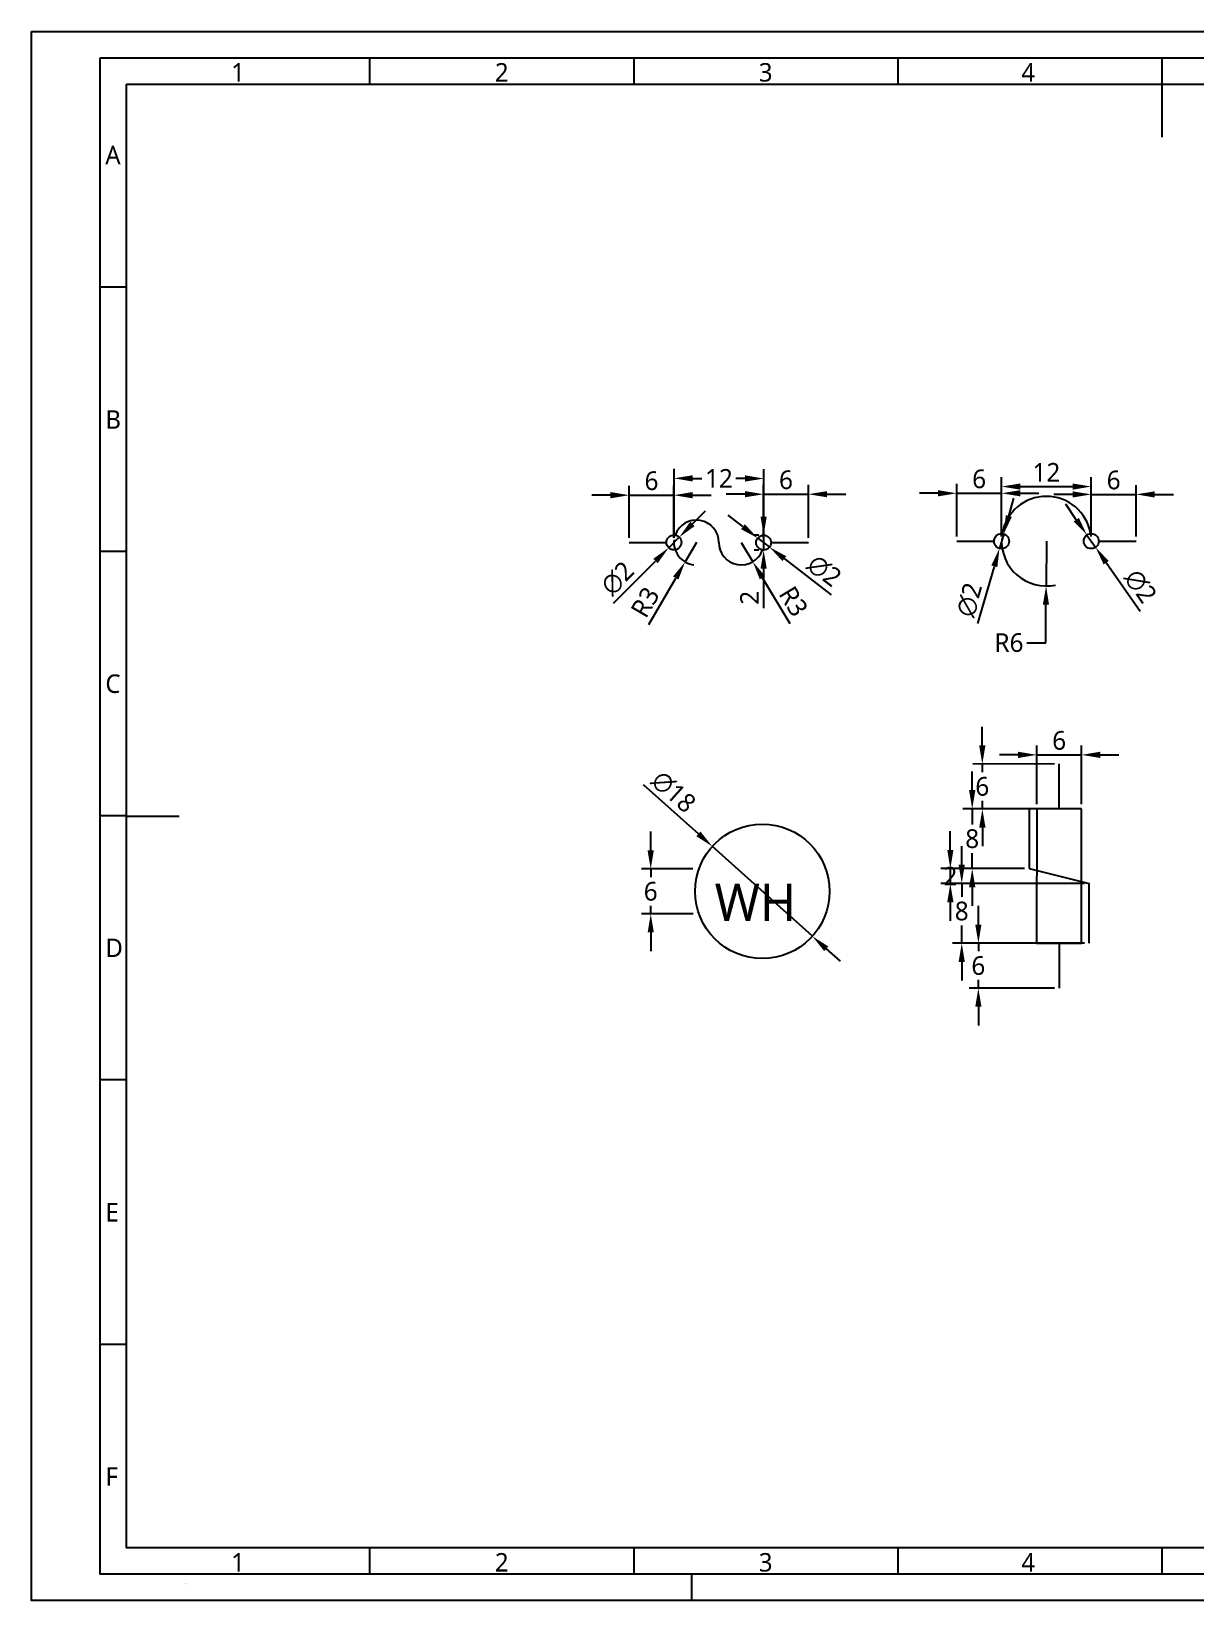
# Model space of a CAD drawing. Header units: millimetres. Extents: x -25 to 272, y -1 to 209.
# Drawn here: x -25.2 to 130.6, y -1.1 to 208.9 of the extents above; entities that cross this region are included whole.
import ezdxf
from ezdxf.enums import TextEntityAlignment as Align

# ---------------------------------------------------------------- set-up
doc = ezdxf.new("R2010")
doc.units = ezdxf.units.MM
doc.header["$LTSCALE"] = 6
for name, color, linetype in [('035', 5, 'Continuous'), ('07', 7, 'Continuous'), ('Layer2', 30, 'Continuous'), ('WIRENO', 72, 'Continuous')]:
    doc.layers.add(name, color=color, linetype=linetype)
doc.styles.add('ISO Proportional', font='Microsoft JhengHei.ttf')
doc.styles.get("Standard").update_dxf_attribs({"font": 'Microsoft JhengHei.ttf'})
doc.styles.add('WD', font='Microsoft JhengHei.ttf')
doc.dimstyles.get("Standard").update_dxf_attribs({"dimtxt": 0.18, "dimasz": 0.18, "dimexe": 0.18, "dimexo": 0.0625, "dimgap": 0.09, "dimtad": 0, "dimtih": 1, "dimtoh": 1, "dimzin": 0, "dimdsep": 46, "dimtxsty": 'WD', "dimcen": 0.09, "dimadec": 0, "dimazin": 0, "dimtfac": 1, "dimtofl": 0, "dimtmove": 2, "dimatfit": 3, "dimfxl": 1, "dimtolj": 1, "dimtzin": 0, "dimarcsym": 0})

# ---------------------------------------------------------------- blocks, each defined once
blk = doc.blocks.new('IEC_border_a3')
at = {"layer": '035'}
for p, q in [((64, 292), (64, 287)), ((114, 292), (114, 287)), ((164, 292), (164, 287)), ((214, 292), (214, 287)), ((17.97, 248.58), (12.98, 248.58)), ((17.98, 198.54), (13, 198.54)), ((17.98, 148.54), (13, 148.54)), ((17.98, 98.54), (13, 98.54)), ((18, 48.5), (13.02, 48.5)), ((64, 10), (64, 5)), ((114, 10), (114, 5)), ((164, 10), (164, 5)), ((214, 10), (214, 5)), ((125, 0), (125, 5))]:
    blk.add_line(p, q, dxfattribs=at)
for points in [[(0, 297), (420, 297), (420, 0), (0, 0)], [(18, 287), (410, 287), (410, 10), (18, 10)]]:
    blk.add_lwpolyline(points, close=True, dxfattribs=at)
at = {"layer": '07'}
for p, q in [((214, 287), (214, 277)), ((18, 148.5), (28, 148.5))]:
    blk.add_line(p, q, dxfattribs=at)
blk.add_lwpolyline([(13, 292), (415, 292), (415, 5), (13, 5)], close=True, dxfattribs=at)
at = {"layer": '035', "style": 'ISO Proportional'}
for s, p in [('1', (37.81, 287.5)), ('2', (87.73, 287.5)), ('3', (137.68, 287.5)), ('4', (187.38, 287.5)), ('A', (13.98, 271.83)), ('B', (14, 221.79)), ('C', (14, 171.79)), ('D', (14, 121.79)), ('E', (14.02, 71.75)), ('F', (14.02, 21.75)), ('1', (37.81, 5.5)), ('2', (87.73, 5.5)), ('3', (137.68, 5.5)), ('4', (187.38, 5.5))]:
    blk.add_text(s, height=3.5, dxfattribs=at).set_placement(p)
blk = doc.blocks.new('電腦輔助電機製圖作業圖框')
at = {"xscale": 0.7070707070707071, "yscale": 0.7070707070707071, "zscale": 0.7070707070707071}
blk.add_blockref('IEC_border_a3', (0, 0), dxfattribs=at)
for tag, height, p in [('@科系', 3.54, (208.59, 31.82)), ('@班級', 3.54, (243.94, 31.82)), ('@項目', 3.54, (279.29, 31.82)), ('@學號', 2.36, (208.59, 24.75)), ('@姓名', 3.54, (243.94, 24.75)), ('@日期', 2.36, (279.29, 24.75)), ('@作業', 3.54, (227.52, 14.49)), ('@頁次', 3.54, (272.22, 10.61)), ('@總頁次', 3.54, (286.36, 10.61))]:
    blk.add_attdef(tag, text='', height=height).set_placement(p, align=Align.MIDDLE_CENTER)
at = {"flags": 9}
blk.add_attdef('WD_TB', (0, 0), '', height=3.54, dxfattribs=at)
blk = doc.blocks.new('WD_WNV')
at = {"linetype": 'Continuous', "style": 'WD', "width": 0.8}
blk.add_attdef('WIRENO', text='', height=0.125, dxfattribs=at).set_placement((-0.05, 0), align=Align.MIDDLE_RIGHT)
at = {"style": 'WD', "flags": 1}
for tag, p in [('W01USER', (-0.06, 0.09)), ('W02USER', (-0.06, 0.09)), ('W04USER', (-0.06, 0.07)), ('W03USER', (-0.06, 0.08)), ('W05USER', (-0.06, 0.06)), ('W06USER', (-0.06, 0.05)), ('W07USER', (-0.06, 0.05)), ('W09USER', (-0.06, 0.03)), ('W08USER', (-0.06, 0.04)), ('W10USER', (-0.06, 0.02))]:
    blk.add_attdef(tag, text='', height=0.005, dxfattribs=at).set_placement(p, align=Align.CENTER)
blk = doc.blocks.new('*D25')
at = {"layer": 'Defpoints', "color": 0, "transparency": 16777216}
for p in [(60.77, 146.84), (54.77, 140.51), (60.77, 140.51)]:
    blk.add_point(p, dxfattribs=at)
at = {"layer": 'Layer2', "color": 0, "lineweight": -2, "transparency": 16777216}
for p, q in [((54.77, 141.14), (54.77, 148.09)), ((60.77, 141.14), (60.77, 148.09)), ((52.27, 146.84), (49.77, 146.84)), ((54.77, 146.84), (60.77, 146.84)), ((63.27, 146.84), (65.77, 146.84))]:
    blk.add_line(p, q, dxfattribs=at)
at = {"layer": 'Layer2', "color": 0, "transparency": 16777216}
for points in [[(52.27, 147.26), (52.27, 146.42), (54.77, 146.84)], [(63.27, 147.26), (63.27, 146.42), (60.77, 146.84)]]:
    blk.add_solid(points, dxfattribs=at)
at = {"layer": 'Layer2', "color": 0, "transparency": 16777216, "insert": (57.77, 148.76), "char_height": 2.5, "attachment_point": 5}
blk.add_mtext('\\A1;6', dxfattribs=at)
blk = doc.blocks.new('*D27')
at = {"layer": 'Defpoints', "color": 0, "transparency": 16777216}
for p in [(78.77, 146.97), (72.77, 140.49), (78.77, 140.49)]:
    blk.add_point(p, dxfattribs=at)
at = {"layer": 'Layer2', "color": 0, "lineweight": -2, "transparency": 16777216}
for p, q in [((72.77, 141.12), (72.77, 148.22)), ((78.77, 141.12), (78.77, 148.22)), ((70.27, 146.97), (67.77, 146.97)), ((72.77, 146.97), (78.77, 146.97)), ((81.27, 146.97), (83.77, 146.97))]:
    blk.add_line(p, q, dxfattribs=at)
at = {"layer": 'Layer2', "color": 0, "transparency": 16777216}
for points in [[(70.27, 147.39), (70.27, 146.56), (72.77, 146.97)], [(81.27, 147.39), (81.27, 146.56), (78.77, 146.97)]]:
    blk.add_solid(points, dxfattribs=at)
at = {"layer": 'Layer2', "color": 0, "transparency": 16777216, "insert": (75.77, 148.89), "char_height": 2.5, "attachment_point": 5}
blk.add_mtext('\\A1;6', dxfattribs=at)
blk = doc.blocks.new('*D28')
at = {"layer": 'Defpoints', "color": 0, "transparency": 16777216}
for p in [(72.79, 149.07), (60.77, 140.51), (72.77, 140.49)]:
    blk.add_point(p, dxfattribs=at)
at = {"layer": 'Layer2', "color": 0, "lineweight": -2, "transparency": 16777216}
for p, q in [((60.78, 141.14), (60.79, 150.35)), ((72.78, 141.12), (72.79, 150.32)), ((63.29, 149.09), (64.51, 149.09)), ((70.29, 149.08), (69.07, 149.08))]:
    blk.add_line(p, q, dxfattribs=at)
at = {"layer": 'Layer2', "color": 0, "transparency": 16777216}
for points in [[(63.29, 149.51), (63.29, 148.67), (60.79, 149.1)], [(70.29, 149.5), (70.29, 148.66), (72.79, 149.07)]]:
    blk.add_solid(points, dxfattribs=at)
at = {"layer": 'Layer2', "color": 0, "transparency": 16777216, "insert": (66.79, 149.09), "char_height": 2.5, "attachment_point": 5}
blk.add_mtext('\\A1;12', dxfattribs=at)
blk = doc.blocks.new('*D29')
at = {"layer": 'Defpoints', "color": 0, "transparency": 16777216}
for p in [(72.78, 141.49), (72.77, 139.49), (72.78, 139.49)]:
    blk.add_point(p, dxfattribs=at)
at = {"layer": 'Layer2', "color": 0, "lineweight": -2, "transparency": 16777216}
for p, q in [((72.77, 143.99), (72.77, 146.49)), ((72.15, 141.49), (71.52, 141.49)), ((72.77, 141.49), (72.77, 139.49)), ((72.15, 139.49), (71.52, 139.49)), ((72.77, 136.99), (72.77, 131.72))]:
    blk.add_line(p, q, dxfattribs=at)
at = {"layer": 'Layer2', "color": 0, "transparency": 16777216}
for points in [[(72.36, 143.99), (73.19, 143.99), (72.77, 141.49)], [(72.36, 136.99), (73.19, 136.99), (72.77, 139.49)]]:
    blk.add_solid(points, dxfattribs=at)
at = {"layer": 'Layer2', "color": 0, "transparency": 16777216, "insert": (70.88, 133.11), "char_height": 2.5, "attachment_point": 5, "rotation": 90}
blk.add_mtext('\\A1;2', dxfattribs=at)
blk = doc.blocks.new('*D30')
at = {"layer": 'Defpoints', "color": 0, "transparency": 16777216}
for p in [(104.62, 147.1), (98.62, 140.69), (104.62, 140.69)]:
    blk.add_point(p, dxfattribs=at)
at = {"layer": 'Layer2', "color": 0, "lineweight": -2, "transparency": 16777216}
for p, q in [((96.12, 147.1), (93.62, 147.1)), ((98.62, 141.31), (98.62, 148.35)), ((98.62, 147.1), (104.62, 147.1)), ((104.62, 141.31), (104.62, 148.35)), ((107.12, 147.1), (109.62, 147.1))]:
    blk.add_line(p, q, dxfattribs=at)
at = {"layer": 'Layer2', "color": 0, "transparency": 16777216}
for points in [[(96.12, 147.51), (96.12, 146.68), (98.62, 147.1)], [(107.12, 147.51), (107.12, 146.68), (104.62, 147.1)]]:
    blk.add_solid(points, dxfattribs=at)
at = {"layer": 'Layer2', "color": 0, "transparency": 16777216, "insert": (101.62, 149.01), "char_height": 2.5, "attachment_point": 5}
blk.add_mtext('\\A1;6', dxfattribs=at)
blk = doc.blocks.new('*D31')
at = {"layer": 'Defpoints', "color": 0, "transparency": 16777216}
for p in [(116.62, 148), (104.62, 140.69), (116.62, 140.69)]:
    blk.add_point(p, dxfattribs=at)
at = {"layer": 'Layer2', "color": 0, "lineweight": -2, "transparency": 16777216}
for p, q in [((104.62, 141.31), (104.62, 149.25)), ((116.62, 141.31), (116.62, 149.25)), ((107.12, 148), (114.12, 148))]:
    blk.add_line(p, q, dxfattribs=at)
at = {"layer": 'Layer2', "color": 0, "transparency": 16777216}
for points in [[(107.12, 148.41), (107.12, 147.58), (104.62, 148)], [(114.12, 148.41), (114.12, 147.58), (116.62, 148)]]:
    blk.add_solid(points, dxfattribs=at)
at = {"layer": 'Layer2', "color": 0, "transparency": 16777216, "insert": (110.62, 149.9), "char_height": 2.5, "attachment_point": 5}
blk.add_mtext('\\A1;12', dxfattribs=at)
blk = doc.blocks.new('*D32')
at = {"layer": 'Defpoints', "color": 0, "transparency": 16777216}
for p in [(122.62, 146.95), (116.62, 140.69), (122.62, 140.69)]:
    blk.add_point(p, dxfattribs=at)
at = {"layer": 'Layer2', "color": 0, "lineweight": -2, "transparency": 16777216}
for p, q in [((116.62, 141.31), (116.62, 148.2)), ((122.62, 141.31), (122.62, 148.2)), ((114.12, 146.95), (111.62, 146.95)), ((116.62, 146.95), (122.62, 146.95)), ((125.12, 146.95), (127.62, 146.95))]:
    blk.add_line(p, q, dxfattribs=at)
at = {"layer": 'Layer2', "color": 0, "transparency": 16777216}
for points in [[(114.12, 147.36), (114.12, 146.53), (116.62, 146.95)], [(125.12, 147.36), (125.12, 146.53), (122.62, 146.95)]]:
    blk.add_solid(points, dxfattribs=at)
at = {"layer": 'Layer2', "color": 0, "transparency": 16777216, "insert": (119.62, 148.86), "char_height": 2.5, "attachment_point": 5}
blk.add_mtext('\\A1;6', dxfattribs=at)
blk = doc.blocks.new('*D43')
at = {"layer": 'Defpoints', "color": 0, "transparency": 16777216}
for p in [(63.95, 96.83), (57.67, 90.82), (63.95, 90.83)]:
    blk.add_point(p, dxfattribs=at)
at = {"layer": 'Layer2', "color": 0, "lineweight": -2, "transparency": 16777216}
for p, q in [((57.66, 99.32), (57.66, 101.82)), ((63.32, 96.83), (56.41, 96.82)), ((57.66, 96.82), (57.66, 95.74)), ((63.33, 90.83), (56.42, 90.82)), ((57.67, 90.82), (57.67, 91.91)), ((57.67, 88.32), (57.67, 85.82))]:
    blk.add_line(p, q, dxfattribs=at)
at = {"layer": 'Layer2', "color": 0, "transparency": 16777216}
for points in [[(58.08, 99.32), (57.24, 99.32), (57.66, 96.82)], [(58.08, 88.32), (57.25, 88.32), (57.67, 90.82)]]:
    blk.add_solid(points, dxfattribs=at)
at = {"layer": 'Layer2', "color": 0, "transparency": 16777216, "insert": (57.66, 93.82), "char_height": 2.5, "attachment_point": 5}
blk.add_mtext('\\A1;6', dxfattribs=at)
blk = doc.blocks.new('*D44')
at = {"layer": 'Defpoints', "color": 0, "transparency": 16777216}
for p in [(65.91, 99.84), (79.3, 87.81)]:
    blk.add_point(p, dxfattribs=at)
at = {"layer": 'Layer2', "color": 0, "lineweight": -2, "transparency": 16777216}
for p, q in [((56.65, 108.14), (64.05, 101.51)), ((79.3, 87.81), (65.91, 99.84)), ((81.16, 86.14), (83.02, 84.47))]:
    blk.add_line(p, q, dxfattribs=at)
at = {"layer": 'Layer2', "color": 0, "transparency": 16777216}
for points in [[(64.32, 101.82), (63.77, 101.2), (65.91, 99.84)], [(81.44, 86.45), (80.88, 85.83), (79.3, 87.81)]]:
    blk.add_solid(points, dxfattribs=at)
at = {"layer": 'Layer2', "color": 0, "transparency": 16777216, "insert": (60.73, 107.13), "char_height": 2.5, "attachment_point": 5, "rotation": 318.0844}
blk.add_mtext('\\A1;∅18', dxfattribs=at)
blk = doc.blocks.new('*D45')
at = {"layer": 'Defpoints', "color": 0, "transparency": 16777216}
for p in [(69.77, 140.5), (71.33, 137.94)]:
    blk.add_point(p, dxfattribs=at)
at = {"layer": 'Layer2', "color": 0, "lineweight": -2, "transparency": 16777216}
for p, q in [((69.77, 140.5), (71.33, 137.94)), ((76.34, 129.63), (72.62, 135.79))]:
    blk.add_line(p, q, dxfattribs=at)
at = {"layer": 'Layer2', "color": 0, "transparency": 16777216}
blk.add_solid([(72.97, 136.01), (72.26, 135.58), (71.33, 137.94)], dxfattribs=at)
at = {"layer": 'Layer2', "color": 0, "transparency": 16777216, "insert": (76.77, 132.63), "char_height": 2.5, "attachment_point": 5, "rotation": 301.1242}
blk.add_mtext('\\A1;R3', dxfattribs=at)
blk = doc.blocks.new('*D46')
at = {"layer": 'Defpoints', "color": 0, "transparency": 16777216}
for p in [(63.77, 140.51), (62.27, 137.92)]:
    blk.add_point(p, dxfattribs=at)
at = {"layer": 'Layer2', "color": 0, "lineweight": -2, "transparency": 16777216}
for p, q in [((63.77, 140.51), (62.27, 137.92)), ((57.4, 129.53), (61.01, 135.76))]:
    blk.add_line(p, q, dxfattribs=at)
blk.add_arc((63.77, 140.51), 3, 172.7485, 263.7427, dxfattribs=at)
at = {"layer": 'Layer2', "color": 0, "transparency": 16777216}
blk.add_solid([(60.65, 135.97), (61.37, 135.55), (62.27, 137.92)], dxfattribs=at)
at = {"layer": 'Layer2', "color": 0, "transparency": 16777216, "insert": (56.92, 132.52), "char_height": 2.5, "attachment_point": 5, "rotation": 59.8695}
blk.add_mtext('\\A1;R3', dxfattribs=at)
blk = doc.blocks.new('*D47')
at = {"layer": 'Defpoints', "color": 0, "transparency": 16777216}
for p in [(61.48, 141.22), (60.07, 139.81)]:
    blk.add_point(p, dxfattribs=at)
at = {"layer": 'Layer2', "color": 0, "lineweight": -2, "transparency": 16777216}
for p, q in [((63.25, 142.99), (65.01, 144.76)), ((61.48, 141.22), (60.07, 139.81)), ((52.69, 132.4), (58.3, 138.03))]:
    blk.add_line(p, q, dxfattribs=at)
at = {"layer": 'Layer2', "color": 0, "transparency": 16777216}
for points in [[(62.95, 143.29), (63.54, 142.7), (61.48, 141.22)], [(58.01, 138.33), (58.6, 137.74), (60.07, 139.81)]]:
    blk.add_solid(points, dxfattribs=at)
at = {"layer": 'Layer2', "color": 0, "transparency": 16777216, "insert": (53.22, 135.72), "char_height": 2.5, "attachment_point": 5, "rotation": 45.1064}
blk.add_mtext('\\A1;∅2', dxfattribs=at)
blk = doc.blocks.new('*D48')
at = {"layer": 'Defpoints', "color": 0, "transparency": 16777216}
for p in [(71.98, 141.1), (73.57, 139.88)]:
    blk.add_point(p, dxfattribs=at)
at = {"layer": 'Layer2', "color": 0, "lineweight": -2, "transparency": 16777216}
for p, q in [((70, 142.63), (68.02, 144.16)), ((71.98, 141.1), (73.57, 139.88)), ((81.85, 133.49), (75.55, 138.35))]:
    blk.add_line(p, q, dxfattribs=at)
at = {"layer": 'Layer2', "color": 0, "transparency": 16777216}
for points in [[(70.26, 142.96), (69.75, 142.3), (71.98, 141.1)], [(75.8, 138.68), (75.29, 138.03), (73.57, 139.88)]]:
    blk.add_solid(points, dxfattribs=at)
at = {"layer": 'Layer2', "color": 0, "transparency": 16777216, "insert": (80.89, 136.72), "char_height": 2.5, "attachment_point": 5, "rotation": 322.3553}
blk.add_mtext('\\A1;∅2', dxfattribs=at)
blk = doc.blocks.new('*D49')
at = {"layer": 'Defpoints', "color": 0, "transparency": 16777216}
for p in [(110.62, 140.69), (110.58, 134.69)]:
    blk.add_point(p, dxfattribs=at)
at = {"layer": 'Layer2', "color": 0, "lineweight": -2, "transparency": 16777216}
for p, q in [((110.62, 140.69), (110.58, 134.69)), ((110.52, 127.1), (110.56, 132.19)), ((108.02, 127.1), (110.52, 127.1))]:
    blk.add_line(p, q, dxfattribs=at)
blk.add_arc((110.62, 140.69), 6, 176.4079, 281.5216, dxfattribs=at)
at = {"layer": 'Layer2', "color": 0, "transparency": 16777216}
blk.add_solid([(110.14, 132.19), (110.97, 132.19), (110.58, 134.69)], dxfattribs=at)
at = {"layer": 'Layer2', "color": 0, "transparency": 16777216, "insert": (105.61, 127.1), "char_height": 2.5, "attachment_point": 5}
blk.add_mtext('\\A1;R6', dxfattribs=at)
blk = doc.blocks.new('*D50')
at = {"layer": 'Defpoints', "color": 0, "transparency": 16777216}
for p in [(104.9, 141.65), (104.34, 139.73)]:
    blk.add_point(p, dxfattribs=at)
at = {"layer": 'Layer2', "color": 0, "lineweight": -2, "transparency": 16777216}
for p, q in [((105.59, 144.05), (106.28, 146.45)), ((104.9, 141.65), (104.34, 139.73)), ((101.45, 129.68), (103.65, 137.32))]:
    blk.add_line(p, q, dxfattribs=at)
at = {"layer": 'Layer2', "color": 0, "transparency": 16777216}
for points in [[(105.19, 144.17), (105.99, 143.94), (104.9, 141.65)], [(103.25, 137.44), (104.05, 137.21), (104.34, 139.73)]]:
    blk.add_solid(points, dxfattribs=at)
at = {"layer": 'Layer2', "color": 0, "transparency": 16777216, "insert": (100.31, 132.84), "char_height": 2.5, "attachment_point": 5, "rotation": 73.95}
blk.add_mtext('\\A1;∅2', dxfattribs=at)
blk = doc.blocks.new('*D51')
at = {"layer": 'Defpoints', "color": 0, "transparency": 16777216}
for p in [(116.05, 141.51), (117.19, 139.87)]:
    blk.add_point(p, dxfattribs=at)
at = {"layer": 'Layer2', "color": 0, "lineweight": -2, "transparency": 16777216}
for p, q in [((114.62, 143.56), (113.2, 145.62)), ((116.05, 141.51), (117.19, 139.87)), ((123.15, 131.27), (118.61, 137.81))]:
    blk.add_line(p, q, dxfattribs=at)
at = {"layer": 'Layer2', "color": 0, "transparency": 16777216}
for points in [[(114.97, 143.8), (114.28, 143.33), (116.05, 141.51)], [(118.96, 138.05), (118.27, 137.58), (117.19, 139.87)]]:
    blk.add_solid(points, dxfattribs=at)
at = {"layer": 'Layer2', "color": 0, "transparency": 16777216, "insert": (123.21, 134.64), "char_height": 2.5, "attachment_point": 5, "rotation": 304.7669}
blk.add_mtext('\\A1;∅2', dxfattribs=at)
blk = doc.blocks.new('*D54')
at = {"layer": 'Defpoints', "color": 0, "transparency": 16777216}
for p in [(108.33, 104.87), (100.69, 96.87), (108.33, 96.87)]:
    blk.add_point(p, dxfattribs=at)
at = {"layer": 'Layer2', "color": 0, "lineweight": -2, "transparency": 16777216}
for p, q in [((100.69, 107.37), (100.69, 109.87)), ((107.7, 104.87), (99.44, 104.87)), ((100.69, 104.87), (100.69, 102.78)), ((100.69, 96.87), (100.69, 98.94)), ((107.7, 96.87), (99.44, 96.87)), ((100.69, 94.37), (100.69, 91.87))]:
    blk.add_line(p, q, dxfattribs=at)
at = {"layer": 'Layer2', "color": 0, "transparency": 16777216}
for points in [[(100.27, 107.37), (101.11, 107.37), (100.69, 104.87)], [(100.27, 94.37), (101.11, 94.37), (100.69, 96.87)]]:
    blk.add_solid(points, dxfattribs=at)
at = {"layer": 'Layer2', "color": 0, "transparency": 16777216, "insert": (100.69, 100.86), "char_height": 2.5, "attachment_point": 5}
blk.add_mtext('\\A1;8', dxfattribs=at)
blk = doc.blocks.new('*D55')
at = {"layer": 'Defpoints', "color": 0, "transparency": 16777216}
for p in [(99.29, 94.89), (116.33, 94.89), (116.33, 86.89)]:
    blk.add_point(p, dxfattribs=at)
at = {"layer": 'Layer2', "color": 0, "lineweight": -2, "transparency": 16777216}
for p, q in [((99.29, 97.39), (99.29, 99.89)), ((115.7, 94.89), (98.04, 94.89)), ((99.29, 94.89), (99.29, 93.1)), ((99.29, 86.89), (99.29, 89.26)), ((115.7, 86.89), (98.04, 86.89)), ((99.29, 84.39), (99.29, 81.89))]:
    blk.add_line(p, q, dxfattribs=at)
at = {"layer": 'Layer2', "color": 0, "transparency": 16777216}
for points in [[(98.87, 97.39), (99.7, 97.39), (99.29, 94.89)], [(98.87, 84.39), (99.7, 84.39), (99.29, 86.89)]]:
    blk.add_solid(points, dxfattribs=at)
at = {"layer": 'Layer2', "color": 0, "transparency": 16777216, "insert": (99.29, 91.18), "char_height": 2.5, "attachment_point": 5}
blk.add_mtext('\\A1;8', dxfattribs=at)
blk = doc.blocks.new('*D56')
at = {"layer": 'Defpoints', "color": 0, "transparency": 16777216}
for p in [(115.33, 112.09), (109.33, 104.87), (115.33, 104.87)]:
    blk.add_point(p, dxfattribs=at)
at = {"layer": 'Layer2', "color": 0, "lineweight": -2, "transparency": 16777216}
for p, q in [((106.83, 112.09), (104.33, 112.09)), ((109.33, 105.5), (109.33, 113.34)), ((109.33, 112.09), (115.33, 112.09)), ((115.33, 105.5), (115.33, 113.34)), ((117.83, 112.09), (120.33, 112.09))]:
    blk.add_line(p, q, dxfattribs=at)
at = {"layer": 'Layer2', "color": 0, "transparency": 16777216}
for points in [[(106.83, 112.51), (106.83, 111.67), (109.33, 112.09)], [(117.83, 112.51), (117.83, 111.67), (115.33, 112.09)]]:
    blk.add_solid(points, dxfattribs=at)
at = {"layer": 'Layer2', "color": 0, "transparency": 16777216, "insert": (112.33, 114.01), "char_height": 2.5, "attachment_point": 5}
blk.add_mtext('\\A1;6', dxfattribs=at)
blk = doc.blocks.new('*D57')
at = {"layer": 'Defpoints', "color": 0, "transparency": 16777216}
for p in [(108.33, 96.87), (97.76, 94.87), (108.33, 94.87)]:
    blk.add_point(p, dxfattribs=at)
at = {"layer": 'Layer2', "color": 0, "lineweight": -2, "transparency": 16777216}
for p, q in [((97.76, 99.37), (97.76, 101.87)), ((107.7, 96.87), (96.51, 96.87)), ((97.76, 96.87), (97.76, 94.87)), ((107.7, 94.87), (96.51, 94.87)), ((97.76, 92.37), (97.76, 89.87))]:
    blk.add_line(p, q, dxfattribs=at)
at = {"layer": 'Layer2', "color": 0, "transparency": 16777216}
for points in [[(97.35, 99.37), (98.18, 99.37), (97.76, 96.87)], [(97.35, 92.37), (98.18, 92.37), (97.76, 94.87)]]:
    blk.add_solid(points, dxfattribs=at)
at = {"layer": 'Layer2', "color": 0, "transparency": 16777216, "insert": (97.76, 95.87), "char_height": 2.5, "attachment_point": 5}
blk.add_mtext('\\A1;2', dxfattribs=at)
blk = doc.blocks.new('*D58')
at = {"layer": 'Defpoints', "color": 0, "transparency": 16777216}
for p in [(112.32, 110.87), (102.05, 104.86), (112.33, 104.87)]:
    blk.add_point(p, dxfattribs=at)
at = {"layer": 'Layer2', "color": 0, "lineweight": -2, "transparency": 16777216}
for p, q in [((102.04, 113.36), (102.04, 115.86)), ((111.69, 110.87), (100.79, 110.86)), ((102.04, 110.86), (102.04, 109.78)), ((102.05, 104.86), (102.05, 105.94)), ((111.7, 104.87), (100.8, 104.86)), ((102.05, 102.36), (102.05, 99.86))]:
    blk.add_line(p, q, dxfattribs=at)
at = {"layer": 'Layer2', "color": 0, "transparency": 16777216}
for points in [[(102.46, 113.36), (101.62, 113.36), (102.04, 110.86)], [(102.47, 102.36), (101.63, 102.36), (102.05, 104.86)]]:
    blk.add_solid(points, dxfattribs=at)
at = {"layer": 'Layer2', "color": 0, "transparency": 16777216, "insert": (102.04, 107.86), "char_height": 2.5, "attachment_point": 5}
blk.add_mtext('\\A1;6', dxfattribs=at)
blk = doc.blocks.new('*D59')
at = {"layer": 'Defpoints', "color": 0, "transparency": 16777216}
for p in [(112.32, 86.88), (101.51, 80.88), (112.32, 80.88)]:
    blk.add_point(p, dxfattribs=at)
at = {"layer": 'Layer2', "color": 0, "lineweight": -2, "transparency": 16777216}
for p, q in [((101.51, 89.38), (101.51, 91.88)), ((111.7, 86.88), (100.26, 86.88)), ((101.51, 86.88), (101.51, 85.8)), ((101.51, 80.88), (101.51, 81.97)), ((111.7, 80.88), (100.26, 80.88)), ((101.51, 78.38), (101.51, 75.88))]:
    blk.add_line(p, q, dxfattribs=at)
at = {"layer": 'Layer2', "color": 0, "transparency": 16777216}
for points in [[(101.1, 89.38), (101.93, 89.38), (101.51, 86.88)], [(101.1, 78.38), (101.93, 78.38), (101.51, 80.88)]]:
    blk.add_solid(points, dxfattribs=at)
at = {"layer": 'Layer2', "color": 0, "transparency": 16777216, "insert": (101.51, 83.88), "char_height": 2.5, "attachment_point": 5}
blk.add_mtext('\\A1;6', dxfattribs=at)

msp = doc.modelspace()

# ---------------------------------------------------------------- linework, layer by layer
for p, q in [((54.77484, 140.5137), (59.77484, 140.5137)), ((73.7748, 140.49266), (78.7748, 140.49266)), ((98.61856, 140.68821), (103.61856, 140.68821)), ((117.61856, 140.68821), (122.61856, 140.68821)), ((112.3259, 104.87233), (112.31957, 110.87233)), ((108.32592, 104.87233), (108.32592, 96.87233)), ((109.32592, 104.87233), (109.3153, 86.87233)), ((115.32588, 104.87233), (109.32592, 104.87233)), ((115.32588, 86.89256), (115.32588, 104.87233)), ((108.32592, 96.87233), (116.32588, 94.89254)), ((116.32588, 86.89256), (116.32588, 94.89254)), ((109.3153, 86.87233), (115.32588, 86.89256)), ((112.32059, 86.88245), (112.32059, 80.88245))]:
    msp.add_line(p, q)
for centre, radius in [((60.77484, 140.5137), 1), ((72.7748, 140.49266), 1), ((104.61856, 140.68821), 1), ((116.61856, 140.68821), 1), ((72.60259, 93.82638), 9)]:
    msp.add_circle(centre, radius)
for centre, radius, start, end in [((110.61856, 140.68821), 6, 9.5603837, 170.4396163), ((63.77484, 140.5137), 3, 0, 160.8118635), ((69.77482, 140.50318), 3, 179.7990505, 340.610914)]:
    msp.add_arc(centre, radius, start, end)

# ---------------------------------------------------------------- block references
msp.add_blockref('電腦輔助電機製圖作業圖框', (-25.22527, -1.0899))
at = {"layer": 'WIRENO'}
ref = msp.add_blockref('WD_WNV', (-4.39686, 1.1543), dxfattribs=at)
ref.add_attrib('WIRENO', '309B', dxfattribs={"linetype": 'Continuous', "height": 0.125, "style": 'WD', "width": 0.8}).set_placement((-4.44686, 1.1543), align=Align.MIDDLE_RIGHT)

# ---------------------------------------------------------------- texts
at = {"layer": 'Layer2', "insert": (66.22817, 94.84655), "char_height": 5, "attachment_point": 1}
msp.add_mtext('WH', dxfattribs=at)

# ---------------------------------------------------------------- dimensions: what is measured, and where the dimension line sits
at = {"layer": 'Layer2'}
for base, p1, p2, picture, middle in [((116.61856, 147.99743), (104.61856, 140.68821), (116.61856, 140.68821), '*D31', (110.61856, 149.90068)), ((78.7748, 146.97216), (72.7748, 140.49266), (78.7748, 140.49266), '*D27', (75.7748, 148.88913)), ((104.61856, 147.09537), (98.61856, 140.68821), (104.61856, 140.68821), '*D30', (101.61856, 149.01234)), ((122.61856, 146.94503), (116.61856, 140.68821), (122.61856, 140.68821), '*D32', (119.61856, 148.86199)), ((115.32588, 112.08959), (109.32592, 104.87233), (115.32588, 104.87233), '*D56', (112.3259, 114.00655))]:
    dim = msp.add_linear_dim(base=base, p1=p1, p2=p2, dimstyle='Standard', override={"dimtxt": 2.5, "dimasz": 2.5, "dimexe": 1.25, "dimexo": 0.625, "dimgap": 0.625, "dimtad": 1, "dimtoh": 0, "dimdec": 4, "dimzin": 8, "dimlunit": 6, "dimtxsty": 'Standard', "dimcen": 2.5, "dimtdec": 4, "dimtofl": 1, "dimtmove": 0, "dimtvp": 1}, dxfattribs=at)
    dim.commit()
    dim.dimension.update_dxf_attribs({"geometry": picture, "text_midpoint": middle})
for p1, p2, distance, picture, middle in [((54.77484, 140.5137), (60.77484, 140.5137), 6.32615, '*D25', (57.77484, 148.75682)), ((60.77484, 140.5137), (72.7748, 140.49266), 8.58218, '*D28', (66.78987, 149.08535)), ((112.31957, 110.87233), (112.3259, 104.87233), -10.27858, '*D58', (102.04416, 107.86148)), ((63.94728, 96.82638), (63.95029, 90.82639), -6.28463, '*D43', (57.66416, 93.82323))]:
    dim = msp.add_aligned_dim(p1=p1, p2=p2, distance=distance, dimstyle='Standard', override={"dimtxt": 2.5, "dimasz": 2.5, "dimexe": 1.25, "dimexo": 0.625, "dimgap": 0.625, "dimtad": 1, "dimtoh": 0, "dimdec": 4, "dimzin": 8, "dimlunit": 6, "dimtxsty": 'Standard', "dimcen": 2.5, "dimtdec": 4, "dimtofl": 1, "dimtmove": 0, "dimtvp": 1}, dxfattribs=at)
    dim.commit()
    dim.dimension.update_dxf_attribs({"geometry": picture, "text_midpoint": middle})
for base, p1, p2, picture, middle in [((72.7748, 139.49266), (72.77656, 141.49266), (72.77656, 139.49266), '*D29', (70.87882, 133.1083)), ((101.51357, 80.88245), (112.32059, 86.88245), (112.32059, 80.88245), '*D59', (101.51357, 83.88245))]:
    dim = msp.add_linear_dim(base=base, p1=p1, p2=p2, angle=90, dimstyle='Standard', override={"dimtxt": 2.5, "dimasz": 2.5, "dimexe": 1.25, "dimexo": 0.625, "dimgap": 0.625, "dimtad": 1, "dimtoh": 0, "dimdec": 4, "dimzin": 8, "dimlunit": 6, "dimtxsty": 'Standard', "dimcen": 2.5, "dimtdec": 4, "dimtofl": 1, "dimtmove": 0, "dimtvp": 1}, dxfattribs=at)
    dim.commit()
    dim.dimension.update_dxf_attribs({"geometry": picture, "text_midpoint": middle})
for p1, p2, picture, middle in [((104.89504, 141.64923), (104.34208, 139.72719), '*D50', (100.31394, 132.84295)), ((116.04832, 141.50969), (117.1888, 139.86673), '*D51', (123.21301, 134.63916)), ((79.29976, 87.81406), (65.90543, 99.83871), '*D44', (60.73438, 107.12541))]:
    dim = msp.add_diameter_dim_2p(p1=p1, p2=p2, dimstyle='Standard', override={"dimtxt": 2.5, "dimasz": 2.5, "dimexe": 1.25, "dimexo": 0.625, "dimgap": 0.625, "dimtad": 1, "dimtoh": 0, "dimdec": 4, "dimzin": 8, "dimlunit": 6, "dimtxsty": 'Standard', "dimcen": 2.5, "dimtdec": 4, "dimtofl": 1, "dimtmove": 0, "dimtvp": 1}, dxfattribs=at)
    dim.commit()
    dim.dimension.update_dxf_attribs({"geometry": picture, "text_midpoint": middle})
for p1, p2, picture, middle in [((61.48063, 141.22212), (60.06905, 139.80528), '*D47', (54.61356, 134.32951)), ((71.98299, 141.10342), (73.56662, 139.8819), '*D48', (79.687, 135.16095))]:
    dim = msp.add_diameter_dim_2p(p1=p1, p2=p2, dimstyle='Standard', override={"dimtxt": 2.5, "dimasz": 2.5, "dimexe": 1.25, "dimexo": 0.625, "dimgap": 0.625, "dimtad": 1, "dimtoh": 0, "dimdec": 4, "dimzin": 8, "dimlunit": 6, "dimtxsty": 'Standard', "dimcen": 2.5, "dimtdec": 4, "dimtofl": 1, "dimtmove": 0, "dimtvp": 1}, dxfattribs=at)
    dim.commit()
    dim.dimension.update_dxf_attribs({"geometry": picture, "text_midpoint": middle, "dimtype": 163})
for center, mpoint, picture, middle in [((63.77484, 140.5137), (62.26892, 137.91905), '*D46', (56.92052, 132.52275)), ((110.61856, 140.68821), (110.57509, 134.68837), '*D49', (105.61336, 127.10464)), ((69.77482, 140.50318), (71.32551, 137.93503), '*D45', (76.76669, 132.6323))]:
    dim = msp.add_radius_dim(center=center, mpoint=mpoint, dimstyle='Standard', override={"dimtxt": 2.5, "dimasz": 2.5, "dimexe": 1.25, "dimexo": 0.625, "dimgap": 0.625, "dimtad": 1, "dimtoh": 0, "dimdec": 4, "dimzin": 8, "dimlunit": 6, "dimtxsty": 'Standard', "dimcen": 2.5, "dimtdec": 4, "dimtofl": 1, "dimtmove": 0, "dimtvp": 1}, dxfattribs=at)
    dim.commit()
    dim.dimension.update_dxf_attribs({"geometry": picture, "text_midpoint": middle})
for base, p1, p2, picture, middle in [((100.69011, 96.87233), (108.32592, 104.87233), (108.32592, 96.87233), '*D54', (100.69011, 100.85979)), ((97.76357, 94.87233), (108.32592, 96.87233), (108.32592, 94.87233), '*D57', (97.76357, 95.87233)), ((99.2854, 94.89254), (116.32588, 86.89256), (116.32588, 94.89254), '*D55', (99.2854, 91.17894))]:
    dim = msp.add_linear_dim(base=base, p1=p1, p2=p2, angle=90, dimstyle='Standard', override={"dimtxt": 2.5, "dimasz": 2.5, "dimexe": 1.25, "dimexo": 0.625, "dimgap": 0.625, "dimtad": 1, "dimtoh": 0, "dimdec": 4, "dimzin": 8, "dimlunit": 6, "dimtxsty": 'Standard', "dimcen": 2.5, "dimtdec": 4, "dimtofl": 1, "dimtmove": 0, "dimtvp": 1}, dxfattribs=at)
    dim.commit()
    dim.dimension.update_dxf_attribs({"geometry": picture, "text_midpoint": middle, "dimtype": 160})

doc.saveas('drawing.dxf')
